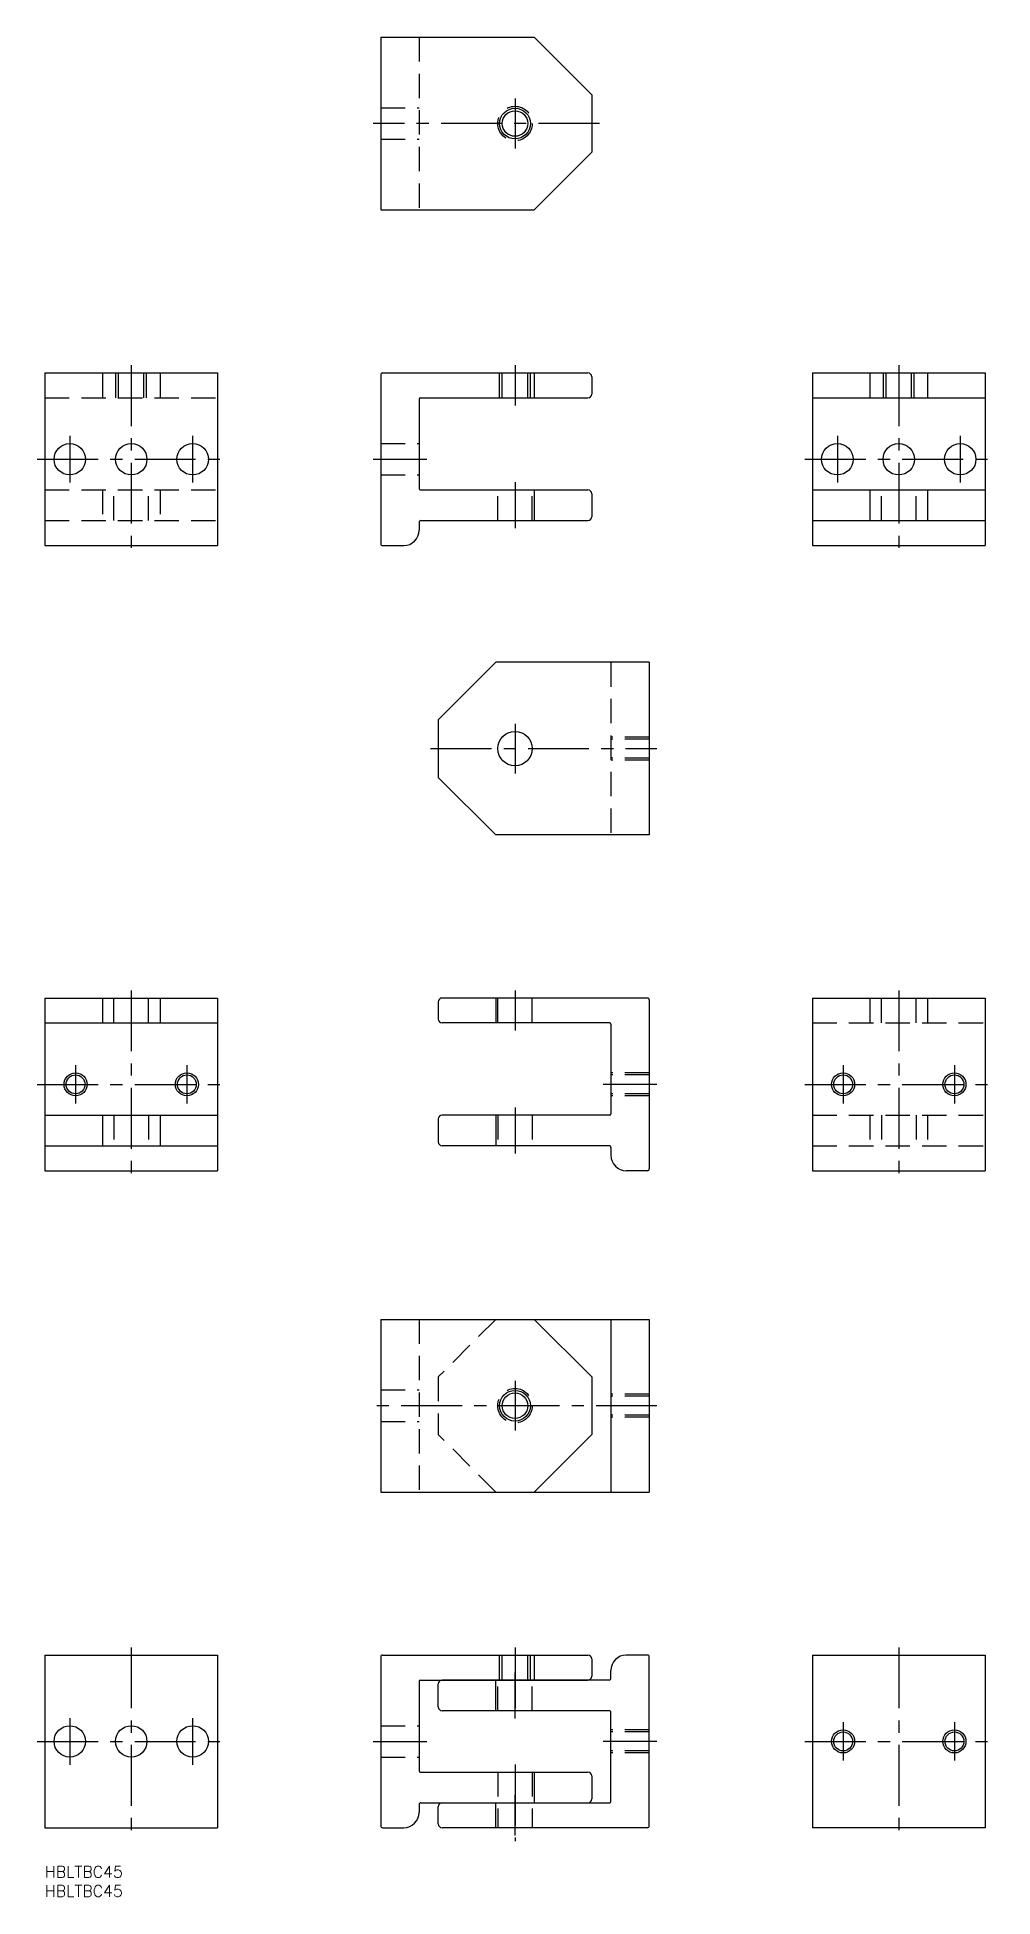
# Model space of a CAD drawing. Extents: x -2 to 247, y -8 to 477.
import ezdxf

# ---------------------------------------------------------------- set-up
doc = ezdxf.new("R2010")
doc.units = 0
doc.header["$LTSCALE"] = 0.5
doc.linetypes.add('CENTER', pattern=[50.8, 31.75, -6.35, 6.35, -6.35])
doc.linetypes.add('DASHED', pattern=[19.05, 12.7, -6.35])
for name, color, linetype in [('MSM_CENTER', 1, 'CENTER'), ('MSM_CONTINUOUS', 7, 'CONTINUOUS'), ('MSM_DASHED', 4, 'DASHED'), ('MSM_NARROW', 5, 'CONTINUOUS'), ('MSM_PART_NUMBER', 7, 'CONTINUOUS')]:
    doc.layers.add(name, color=color, linetype=linetype)
doc.styles.get("Standard").update_dxf_attribs({"font": 'txt.shx', "height": 3, "bigfont": 'bigfont.shx'})

# ---------------------------------------------------------------- blocks, each defined once
blk = doc.blocks.new('*U13')
at = {"layer": 'MSM_PART_NUMBER'}
blk.add_text('HBLTBC45', height=3, dxfattribs=at).set_placement((0, -3))
blk = doc.blocks.new('*U14')
at = {"layer": 'MSM_PART_NUMBER'}
blk.add_text('HBLTBC45', height=3, dxfattribs=at).set_placement((0, -8))

msp = doc.modelspace()

# ---------------------------------------------------------------- linework, layer by layer
at = {"layer": 'MSM_CENTER'}
for p, q in [((122.5, 460.69), (122.5, 447.69)), ((144.5, 454.19), (85.5, 454.19)), ((22.5, 391.19), (22.5, 342.19)), ((122.5, 391.19), (122.5, 380.69)), ((222.5, 391.19), (222.5, 342.19)), ((6.5, 372.79), (6.5, 360.59)), ((38.5, 372.79), (38.5, 360.59)), ((206.5, 372.79), (206.5, 360.59)), ((238.5, 372.79), (238.5, 360.59)), ((-2, 366.69), (47, 366.69)), ((85.5, 366.69), (99.5, 366.69)), ((198, 366.69), (247, 366.69)), ((122.5, 360.69), (122.5, 348.69)), ((122.5, 297.76), (122.5, 284.76)), ((100.5, 291.26), (159.5, 291.26)), ((22.5, 228.26), (22.5, 179.26)), ((122.5, 228.26), (122.5, 217.76)), ((222.5, 228.26), (222.5, 179.26)), ((8, 208.76), (8, 198.76)), ((37, 208.76), (37, 198.76)), ((208, 208.76), (208, 198.76)), ((237, 208.76), (237, 198.76)), ((-2, 203.76), (47, 203.76)), ((159.5, 203.76), (145.5, 203.76)), ((198, 203.76), (247, 203.76)), ((122.5, 197.76), (122.5, 185.76)), ((122.5, 126.5), (122.5, 113.5)), ((159.5, 120), (85.5, 120)), ((22.5, 57), (22.5, 8)), ((122.5, 57), (122.5, 38.5)), ((222.5, 57), (222.5, 8)), ((122.5, 38.5), (122.5, 50.5)), ((6.5, 38.6), (6.5, 26.4)), ((38.5, 38.6), (38.5, 26.4)), ((208, 37.5), (208, 27.5)), ((237, 37.5), (237, 27.5)), ((-2, 32.5), (47, 32.5)), ((85.5, 32.5), (99.5, 32.5)), ((159.5, 32.5), (145.5, 32.5)), ((198, 32.5), (247, 32.5)), ((122.5, 26.5), (122.5, 6.5)), ((122.5, 8), (122.5, 18.5))]:
    msp.add_line(p, q, dxfattribs=at)
at = {"layer": 'MSM_CONTINUOUS'}
for p, q in [((87.5, 476.69), (87.5, 431.69)), ((87.5, 476.69), (127.5, 476.69)), ((127.5, 476.69), (142.5, 461.69)), ((142.5, 461.69), (142.5, 446.69)), ((127.5, 431.69), (142.5, 446.69)), ((87.5, 431.69), (127.5, 431.69)), ((0, 389.19), (0, 344.19)), ((0, 389.19), (45, 389.19)), ((45, 389.19), (45, 344.19)), ((87.5, 388.69), (87.5, 344.69)), ((88, 389.19), (141.5, 389.19)), ((127.5, 389.19), (127.5, 382.69)), ((142.5, 388.19), (142.5, 383.69)), ((200, 389.19), (200, 344.19)), ((200, 389.19), (245, 389.19)), ((215, 389.19), (215, 382.69)), ((230, 389.19), (230, 382.69)), ((245, 389.19), (245, 344.19)), ((97.5, 382.39), (97.5, 358.99)), ((97.8, 382.69), (141.5, 382.69)), ((200, 382.69), (245, 382.69)), ((97.8, 358.69), (141.5, 358.69)), ((127.5, 358.69), (127.5, 350.69)), ((200, 358.69), (245, 358.69)), ((215, 358.69), (215, 350.69)), ((230, 358.69), (230, 350.69)), ((142.5, 357.69), (142.5, 351.69)), ((97.5, 350.19), (97.5, 348.19)), ((98, 350.69), (141.5, 350.69)), ((200, 350.69), (245, 350.69)), ((0, 344.19), (45, 344.19)), ((88, 344.19), (93.5, 344.19)), ((200, 344.19), (245, 344.19)), ((117.5, 313.76), (102.5, 298.76)), ((157.5, 313.76), (117.5, 313.76)), ((157.5, 313.76), (157.5, 268.76)), ((102.5, 298.76), (102.5, 283.76)), ((117.5, 268.76), (102.5, 283.76)), ((157.5, 268.76), (117.5, 268.76)), ((0, 226.26), (45, 226.26)), ((0, 226.26), (0, 181.26)), ((15, 226.26), (15, 219.76)), ((30, 226.26), (30, 219.76)), ((45, 226.26), (45, 181.26)), ((102.5, 225.26), (102.5, 220.76)), ((157, 226.26), (103.5, 226.26)), ((117.5, 226.26), (117.5, 219.76)), ((157.5, 225.76), (157.5, 181.76)), ((200, 226.26), (200, 181.26)), ((200, 226.26), (245, 226.26)), ((245, 226.26), (245, 181.26)), ((0, 219.76), (45, 219.76)), ((147.2, 219.76), (103.5, 219.76)), ((147.5, 219.46), (147.5, 196.06)), ((0, 195.76), (45, 195.76)), ((15, 195.76), (15, 187.76)), ((30, 195.76), (30, 187.76)), ((102.5, 194.76), (102.5, 188.76)), ((147.2, 195.76), (103.5, 195.76)), ((117.5, 195.76), (117.5, 187.76)), ((0, 187.76), (45, 187.76)), ((147, 187.76), (103.5, 187.76)), ((147.5, 187.26), (147.5, 185.26)), ((0, 181.26), (45, 181.26)), ((157, 181.26), (151.5, 181.26)), ((200, 181.26), (245, 181.26)), ((87.5, 142.5), (87.5, 97.5)), ((87.5, 142.5), (157.5, 142.5)), ((127.5, 142.5), (142.5, 127.5)), ((147.5, 142.5), (147.5, 97.5)), ((157.5, 142.5), (157.5, 97.5)), ((142.5, 127.5), (142.5, 112.5)), ((127.5, 97.5), (142.5, 112.5)), ((87.5, 97.5), (157.5, 97.5)), ((0, 55), (0, 10)), ((0, 55), (45, 55)), ((45, 55), (45, 10)), ((87.5, 54.5), (87.5, 10.5)), ((88, 55), (141.5, 55)), ((127.5, 55), (127.5, 48.5)), ((142.5, 54), (142.5, 49.5)), ((157, 55), (151.5, 55)), ((157.5, 10.5), (157.5, 54.5)), ((200, 55), (200, 10)), ((200, 55), (245, 55)), ((245, 55), (245, 10)), ((97.8, 48.5), (141.5, 48.5)), ((147, 48.5), (103.5, 48.5)), ((117.5, 40.5), (117.5, 48.5)), ((147.5, 49), (147.5, 51)), ((97.5, 48.2), (97.5, 24.8)), ((102.5, 41.5), (102.5, 47.5)), ((147.2, 40.5), (103.5, 40.5)), ((147.5, 16.8), (147.5, 40.2)), ((97.8, 24.5), (141.5, 24.5)), ((127.5, 24.5), (127.5, 16.5)), ((142.5, 23.5), (142.5, 17.5)), ((97.5, 16), (97.5, 14)), ((98, 16.5), (147.2, 16.5)), ((102.5, 11), (102.5, 15.5)), ((117.5, 10), (117.5, 16.5)), ((0, 10), (45, 10)), ((88, 10), (93.5, 10)), ((157, 10), (103.5, 10)), ((245, 10), (200, 10))]:
    msp.add_line(p, q, dxfattribs=at)
for centre, radius in [((122.5, 454.19), 3.32), ((6.5, 366.69), 4.1), ((22.5, 366.69), 4.1), ((38.5, 366.69), 4.1), ((206.5, 366.69), 4.1), ((222.5, 366.69), 4.1), ((238.5, 366.69), 4.1), ((122.5, 291.26), 4.5), ((8, 203.76), 2.46), ((37, 203.76), 2.46), ((208, 203.76), 2.46), ((237, 203.76), 2.46), ((122.5, 120), 3.32), ((6.5, 32.5), 4.1), ((22.5, 32.5), 4.1), ((38.5, 32.5), 4.1), ((208, 32.5), 2.46), ((237, 32.5), 2.46)]:
    msp.add_circle(centre, radius, dxfattribs=at)
for centre, radius, start, end in [((88, 388.69), 0.5, 90, 180), ((141.5, 388.19), 1, 0, 90), ((141.5, 383.69), 1, 270, 0), ((97.8, 382.39), 0.3, 90, 180), ((97.8, 358.99), 0.3, 180, 270), ((141.5, 357.69), 1, 0, 90), ((98, 350.19), 0.5, 90, 180), ((141.5, 351.69), 1, 270, 0), ((88, 344.69), 0.5, 180, 270), ((93.5, 348.19), 4, 270, 0), ((103.5, 225.26), 1, 90, 180), ((157, 225.76), 0.5, 360, 90), ((103.5, 220.76), 1, 180, 270), ((147.2, 219.46), 0.3, 360, 90), ((103.5, 194.76), 1, 90, 180), ((147.2, 196.06), 0.3, 270, 0), ((103.5, 188.76), 1, 180, 270), ((147, 187.26), 0.5, 360, 90), ((151.5, 185.26), 4, 180, 270), ((157, 181.76), 0.5, 270, 0), ((88, 54.5), 0.5, 90, 180), ((141.5, 54), 1, 0, 90), ((151.5, 51), 4, 90, 180), ((157, 54.5), 0.5, 360, 90), ((97.8, 48.2), 0.3, 90, 180), ((103.5, 47.5), 1, 90, 180), ((141.5, 49.5), 1, 270, 0), ((147, 49), 0.5, 270, 0), ((103.5, 41.5), 1, 180, 270), ((147.2, 40.2), 0.3, 360, 90), ((97.8, 24.8), 0.3, 180, 270), ((141.5, 23.5), 1, 0, 90), ((98, 16), 0.5, 90, 180), ((103.5, 15.5), 1, 90, 180), ((141.5, 17.5), 1, 270, 0), ((147.2, 16.8), 0.3, 270, 0), ((88, 10.5), 0.5, 180, 270), ((93.5, 14), 4, 270, 0), ((103.5, 11), 1, 180, 270), ((157, 10.5), 0.5, 270, 0)]:
    msp.add_arc(centre, radius, start, end, dxfattribs=at)
at = {"layer": 'MSM_DASHED'}
for p, q in [((97.5, 476.69), (97.5, 431.69)), ((87.5, 458.29), (97.5, 458.29)), ((87.5, 450.09), (97.5, 450.09)), ((15, 389.19), (15, 382.69)), ((18.5, 382.69), (18.5, 389.19)), ((19.18, 382.69), (19.18, 389.19)), ((25.82, 382.69), (25.82, 389.19)), ((26.5, 382.69), (26.5, 389.19)), ((30, 389.19), (30, 382.69)), ((118.5, 382.69), (118.5, 389.19)), ((119.18, 382.69), (119.18, 389.19)), ((125.82, 382.69), (125.82, 389.19)), ((126.5, 382.69), (126.5, 389.19)), ((218.5, 382.69), (218.5, 389.19)), ((219.18, 382.69), (219.18, 389.19)), ((225.82, 382.69), (225.82, 389.19)), ((226.5, 382.69), (226.5, 389.19)), ((0, 382.69), (45, 382.69)), ((87.5, 370.79), (97.5, 370.79)), ((0, 358.69), (45, 358.69)), ((15, 358.69), (15, 350.69)), ((18, 350.69), (18, 358.69)), ((27, 350.69), (27, 358.69)), ((30, 358.69), (30, 350.69)), ((87.5, 362.59), (97.5, 362.59)), ((118, 350.69), (118, 358.69)), ((127, 350.69), (127, 358.69)), ((218, 350.69), (218, 358.69)), ((227, 350.69), (227, 358.69)), ((0, 350.69), (45, 350.69)), ((147.5, 313.76), (147.5, 268.76)), ((157.5, 294.26), (147.5, 294.26)), ((157.5, 293.72), (147.5, 293.72)), ((157.5, 288.8), (147.5, 288.8)), ((157.5, 288.26), (147.5, 288.26)), ((18, 219.76), (18, 226.26)), ((27, 219.76), (27, 226.26)), ((118, 219.76), (118, 226.26)), ((127, 219.76), (127, 226.26)), ((215, 226.26), (215, 219.76)), ((218, 219.76), (218, 226.26)), ((227, 219.76), (227, 226.26)), ((230, 226.26), (230, 219.76)), ((200, 219.76), (245, 219.76)), ((157.5, 206.76), (147.5, 206.76)), ((157.5, 206.22), (147.5, 206.22)), ((157.5, 201.3), (147.5, 201.3)), ((157.5, 200.76), (147.5, 200.76)), ((18, 195.76), (18, 187.76)), ((27, 195.76), (27, 187.76)), ((118, 195.76), (118, 187.76)), ((127, 195.76), (127, 187.76)), ((200, 195.76), (245, 195.76)), ((215, 195.76), (215, 187.76)), ((218, 195.76), (218, 187.76)), ((227, 195.76), (227, 187.76)), ((230, 195.76), (230, 187.76)), ((200, 187.76), (245, 187.76)), ((97.5, 142.5), (97.5, 97.5)), ((117.5, 142.5), (102.5, 127.5)), ((102.5, 127.5), (102.5, 112.5)), ((87.5, 124.1), (97.5, 124.1)), ((157.5, 123), (147.5, 123)), ((157.5, 122.46), (147.5, 122.46)), ((157.5, 117.54), (147.5, 117.54)), ((157.5, 117), (147.5, 117)), ((87.5, 115.9), (97.5, 115.9)), ((117.5, 97.5), (102.5, 112.5)), ((118.5, 48.5), (118.5, 55)), ((119.18, 48.5), (119.18, 55)), ((125.82, 48.5), (125.82, 55)), ((126.5, 48.5), (126.5, 55)), ((118, 40.5), (118, 48.5)), ((127, 40.5), (127, 48.5)), ((87.5, 36.6), (97.5, 36.6)), ((157.5, 35.5), (147.5, 35.5)), ((157.5, 34.96), (147.5, 34.96)), ((157.5, 30.04), (147.5, 30.04)), ((157.5, 29.5), (147.5, 29.5)), ((87.5, 28.4), (97.5, 28.4)), ((118, 24.5), (118, 10)), ((127, 24.5), (127, 10))]:
    msp.add_line(p, q, dxfattribs=at)
for centre in [(122.5, 454.19), (122.5, 120)]:
    msp.add_circle(centre, 4.5, dxfattribs=at)
at = {"layer": 'MSM_NARROW'}
for centre, radius in [((122.5, 454.19), 4), ((8, 203.76), 3), ((37, 203.76), 3), ((208, 203.76), 3), ((237, 203.76), 3), ((122.5, 120), 4), ((208, 32.5), 3), ((237, 32.5), 3)]:
    msp.add_circle(centre, radius, dxfattribs=at)

# ---------------------------------------------------------------- block references
at = {"layer": 'MSM_CONTINUOUS'}
for name in ['*U13', '*U14']:
    msp.add_blockref(name, (0, 0), dxfattribs=at)

doc.saveas('drawing.dxf')
